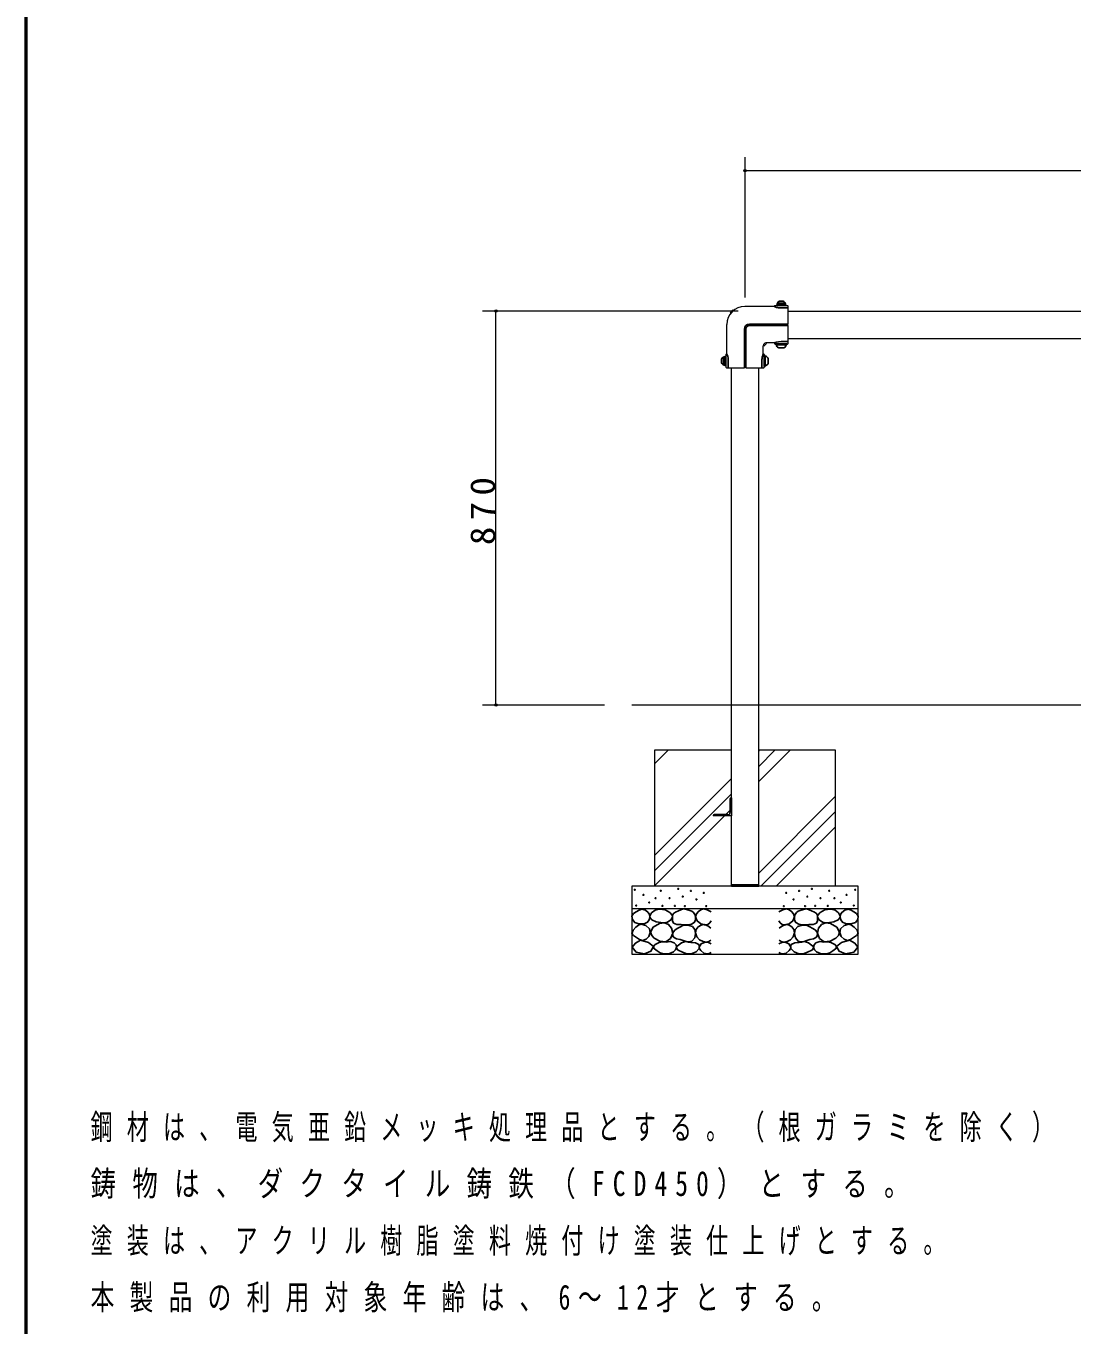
# Model space of a CAD drawing. Units: millimetres at full size; details may follow other scales. Extents: x -11724 to 0, y -1438 to 8010.
# Drawn here: x -11550 to -9240, y 1261 to 4129 of the extents above; entities that cross this region are included whole.
import ezdxf

# ---------------------------------------------------------------- set-up
doc = ezdxf.new("R2010")
doc.units = ezdxf.units.MM
for name, color, linetype, lineweight in [('A3図枠', 7, 'Continuous', 25), ('線', 2, 'Continuous', 25), ('補助', 2, 'Continuous', 25)]:
    doc.layers.add(name, color=color, linetype=linetype, lineweight=lineweight)
doc.styles.add('ＭＳ ゴシック', font='')
doc.styles.get('ＭＳ ゴシック').set_extended_font_data('MS Gothic')

# ---------------------------------------------------------------- blocks, each defined once
blk = doc.blocks.new('dimension_origin')
at = {"color": 0, "linetype": 'Continuous', "lineweight": -2}
blk.add_circle((0, 0), 1.25, dxfattribs=at)

msp = doc.modelspace()

# ---------------------------------------------------------------- linework, layer by layer
at = {"layer": 'A3図枠', "lineweight": 50}
msp.add_line((-11550, 8010), (-11550, 0), dxfattribs=at)
at = {"layer": '線', "color": 7, "lineweight": 13}
for p, q in [((-9994.787, 3496.34), (-9988.777, 3502.35)), ((-9988.777, 3502.35), (-9987.539, 3501.466)), ((-9987.36, 3501.287), (-9987.539, 3501.466)), ((-9897.187, 3510), (-9962.437, 3510)), ((-9897.187, 3510), (-9897.187, 3511)), ((-9896.187, 3512), (-9868.187, 3512)), ((-9867.187, 3471.25), (-9867.187, 3511)), ((-9867.187, 3500), (-5057.187, 3500)), ((-9994.787, 3496.34), (-9993.903, 3495.102)), ((-9993.724, 3494.923), (-9993.903, 3495.102)), ((-10002.437, 3404.75), (-10002.437, 3470)), ((-9867.187, 3428.5), (-9867.187, 3468.25)), ((-9921.937, 3404.75), (-9921.937, 3423.5)), ((-9920.699, 3422.252), (-9921.937, 3423.136)), ((-9920.699, 3422.252), (-9914.689, 3428.263)), ((-9897.187, 3429.5), (-9915.937, 3429.5)), ((-9914.689, 3428.263), (-9915.573, 3429.5)), ((-9897.187, 3429.5), (-9897.187, 3428.5)), ((-9896.187, 3427.5), (-9868.187, 3427.5)), ((-9867.187, 3439.5), (-7492.437, 3439.5)), ((-10004.437, 3403.75), (-10004.437, 3375.75)), ((-10002.437, 3404.75), (-10003.437, 3404.75)), ((-9921.937, 3404.75), (-9920.937, 3404.75)), ((-9919.937, 3403.75), (-9919.937, 3375.75)), ((-10003.437, 3374.75), (-9963.687, 3374.75)), ((-9992.437, 2230), (-9992.437, 3374.75)), ((-9960.687, 3374.75), (-9920.937, 3374.75)), ((-9931.937, 2230), (-9931.937, 3374.75)), ((-4462.187, 2630), (-10212.187, 2630)), ((-10162.187, 2530), (-10162.187, 2230)), ((-9992.437, 2530), (-10162.187, 2530)), ((-9762.187, 2530), (-9931.937, 2530)), ((-9762.187, 2230), (-9762.187, 2530)), ((-9995.437, 2423), (-9995.437, 2392.5)), ((-9992.437, 2425), (-9993.437, 2425)), ((-9992.437, 2425), (-9992.437, 2385)), ((-10032.437, 2386), (-10032.437, 2385)), ((-9992.437, 2385), (-10032.437, 2385)), ((-9999.937, 2388), (-10030.437, 2388)), ((-10212.187, 2230), (-10212.187, 2180)), ((-9712.187, 2230), (-10212.187, 2230)), ((-9992.437, 2230), (-9931.937, 2230)), ((-9712.187, 2180), (-9712.187, 2230)), ((-10212.187, 2180), (-10212.187, 2080)), ((-9712.187, 2180), (-10212.187, 2180)), ((-9712.187, 2080), (-9712.187, 2180)), ((-10212.187, 2080), (-9712.187, 2080))]:
    msp.add_line(p, q, dxfattribs=at)
at = {"layer": '線'}
for p, q in [((-9892.187, 3512), (-9892.187, 3514)), ((-9892.187, 3514), (-9872.187, 3514)), ((-9892.187, 3512), (-9872.187, 3512)), ((-9891.387, 3516.5), (-9872.987, 3516.5)), ((-9891.387, 3514), (-9891.387, 3516.5)), ((-9891.387, 3514), (-9872.987, 3514)), ((-9890.837, 3516.5), (-9890.837, 3517.5)), ((-9873.537, 3517.5), (-9890.837, 3517.5)), ((-9873.537, 3516.5), (-9890.837, 3516.5)), ((-9878.187, 3521.85), (-9886.187, 3521.85)), ((-9882.318, 3516.5), (-9882.988, 3514)), ((-9882.187, 3507.12), (-9867.187, 3507.12)), ((-9881.386, 3516.5), (-9882.056, 3514)), ((-9873.537, 3516.5), (-9873.537, 3517.5)), ((-9872.987, 3514), (-9872.987, 3516.5)), ((-9872.187, 3512), (-9872.187, 3514)), ((-9867.187, 3471.25), (-9952.187, 3471.25)), ((-9963.687, 3374.75), (-9963.687, 3459.75)), ((-9960.687, 3374.75), (-9960.687, 3459.75)), ((-9867.187, 3468.25), (-9952.187, 3468.25)), ((-9894.187, 3425), (-9894.187, 3427.5)), ((-9894.187, 3427.5), (-9870.187, 3427.5)), ((-9870.187, 3425), (-9894.187, 3425)), ((-9891.687, 3425), (-9889.437, 3425)), ((-9889.437, 3425), (-9874.937, 3425)), ((-9887.687, 3418.4), (-9876.687, 3418.4)), ((-9882.187, 3432.38), (-9867.187, 3432.38)), ((-9872.687, 3425), (-9874.937, 3425)), ((-9870.187, 3425), (-9870.187, 3427.5)), ((-10014.287, 3393.75), (-10014.287, 3385.75)), ((-10008.937, 3398.4), (-10009.937, 3398.4)), ((-10009.937, 3398.4), (-10009.937, 3381.1)), ((-10008.937, 3398.95), (-10008.937, 3380.55)), ((-10006.437, 3398.95), (-10008.937, 3398.95)), ((-10008.937, 3398.4), (-10008.937, 3381.1)), ((-10008.937, 3389.881), (-10006.437, 3390.551)), ((-10008.937, 3388.949), (-10006.437, 3389.619)), ((-10004.437, 3399.75), (-10006.437, 3399.75)), ((-10006.437, 3379.75), (-10006.437, 3399.75)), ((-10006.437, 3398.95), (-10006.437, 3380.55)), ((-10004.437, 3379.75), (-10004.437, 3399.75)), ((-9999.557, 3389.75), (-9999.557, 3374.75)), ((-9924.817, 3389.75), (-9924.817, 3374.75)), ((-9917.437, 3401.75), (-9919.937, 3401.75)), ((-9919.937, 3377.75), (-9919.937, 3401.75)), ((-9917.437, 3401.75), (-9917.437, 3377.75)), ((-9917.437, 3399.25), (-9917.437, 3397)), ((-9917.437, 3382.5), (-9917.437, 3397)), ((-9910.837, 3384.25), (-9910.837, 3395.25)), ((-10008.937, 3381.1), (-10009.937, 3381.1)), ((-10006.437, 3380.55), (-10008.937, 3380.55)), ((-10004.437, 3379.75), (-10006.437, 3379.75)), ((-9917.437, 3377.75), (-9919.937, 3377.75)), ((-9917.437, 3380.25), (-9917.437, 3382.5)), ((-9992.437, 2233), (-9931.937, 2233))]:
    msp.add_line(p, q, dxfattribs=at)
at = {"layer": '線', "color": 7, "lineweight": 13}
for centre, radius, start, end in [((-9962.437, 3470), 40, 90, 180), ((-9896.187, 3511), 1, 90, 180), ((-9868.187, 3511), 1, 360, 90), ((-9915.937, 3423.5), 6, 90, 180), ((-9896.187, 3428.5), 1, 180, 270), ((-9868.187, 3428.5), 1, 270, 0), ((-10003.437, 3403.75), 1, 90, 180), ((-9920.937, 3403.75), 1, 0, 90), ((-10003.437, 3375.75), 1, 180, 270), ((-9920.937, 3375.75), 1, 270, 0), ((-9993.437, 2423), 2, 90, 180), ((-10030.437, 2386), 2, 90, 180), ((-9999.937, 2392.5), 4.5, 270, 0)]:
    msp.add_arc(centre, radius, start, end, dxfattribs=at)
at = {"layer": '線'}
for centre, radius, start, end in [((-9882.187, 3512.914), 9.791, 114.11411, 152.06758), ((-9882.187, 3512.914), 9.791, 27.93242, 65.88589), ((-9952.187, 3459.75), 11.5, 90, 180), ((-9952.187, 3459.75), 8.5, 90, 180), ((-9891.687, 3424), 1, 90, 202.30281), ((-9883.36, 3427.416), 10, 202.30281, 244.36275), ((-9881.014, 3427.416), 10, 295.63725, 337.69719), ((-9872.687, 3424), 1, 337.69719, 90), ((-10005.351, 3389.75), 9.791, 117.93242, 155.88589), ((-10005.351, 3389.75), 9.791, 204.11411, 242.06758), ((-9916.437, 3399.25), 1, 67.69719, 180), ((-9919.852, 3390.923), 10, 25.63725, 67.69719), ((-9916.437, 3380.25), 1, 180, 292.30281), ((-9919.852, 3388.577), 10, 292.30281, 334.36275)]:
    msp.add_arc(centre, radius, start, end, dxfattribs=at)
for centre, major_axis, start_param, end_param in [((-9882.187, 3510), (15, 0), 3.14159265, 4.71238898), ((-9882.187, 3429.5), (15, 0), 1.57079633, 3.14159265), ((-10002.437, 3389.75), (0, -15), 1.57079633, 3.14159265), ((-9921.937, 3389.75), (0, -15), 3.14159265, 4.71238898)]:
    msp.add_ellipse(centre, major_axis=major_axis, ratio=0.192013, start_param=start_param, end_param=end_param, dxfattribs=at)
at = {"layer": '補助', "lineweight": 13}
for p, q in [((-9962.187, 3529.75), (-9962.187, 3840)), ((-9962.187, 3810), (-4962.187, 3810)), ((-9977.187, 3500), (-10542.187, 3500)), ((-10512.187, 2630), (-10512.187, 3500)), ((-10272.187, 2630), (-10542.187, 2630)), ((-10162.187, 2499.974), (-10132.161, 2530)), ((-9931.937, 2460.817), (-9862.753, 2530)), ((-9931.937, 2494.493), (-9896.429, 2530)), ((-9931.937, 2528.169), (-9930.105, 2530)), ((-10162.187, 2297.919), (-9992.437, 2467.669)), ((-10162.187, 2264.243), (-9992.437, 2433.993)), ((-9931.937, 2258.761), (-9762.187, 2428.511)), ((-10162.187, 2230.567), (-10007.753, 2385)), ((-10004.753, 2388), (-9995.437, 2397.317)), ((-9927.022, 2230), (-9762.187, 2394.835)), ((-9893.346, 2230), (-9762.187, 2361.159))]:
    msp.add_line(p, q, dxfattribs=at)
at = {"layer": '補助'}
for points in [[(-10189.738, 2179.402), (-10196.2, 2176.862), (-10202.412, 2173.382), (-10208.27, 2169.344), (-10211.918, 2163.877), (-10210.905, 2156.294), (-10205.897, 2149.935), (-10199.032, 2147.345), (-10191.322, 2147.084), (-10183.71, 2147.688), (-10177.381, 2150.252), (-10173.629, 2155.538), (-10172.312, 2161.976), (-10173.16, 2167.181), (-10176.114, 2172.115), (-10182.274, 2176.942)], [(-10150.314, 2179.493), (-10155.219, 2178.876), (-10160.856, 2176.79), (-10168.827, 2171.002), (-10172.478, 2164.086), (-10171.604, 2160.124), (-10167.883, 2155.707), (-10158.392, 2150.934), (-10148.422, 2149.49), (-10141.072, 2149.318), (-10133.556, 2150.842), (-10125.957, 2155.456), (-10122.204, 2161.653), (-10123.173, 2166.306), (-10127.88, 2171.654), (-10138.548, 2177.861)], [(-10098.495, 2179.699), (-10103.756, 2177.47), (-10109.235, 2175.224), (-10115.39, 2172.997), (-10120.154, 2169.854), (-10122.052, 2165.463), (-10122.481, 2159.83), (-10122.185, 2153.701), (-10119.796, 2148.553), (-10112.43, 2145.683), (-10103.328, 2145.331), (-10096.044, 2144.746), (-10088.829, 2144.436), (-10080.72, 2145.815), (-10074.33, 2149.627), (-10071.63, 2155.292), (-10071.287, 2161.799), (-10072.875, 2167.512), (-10075.941, 2172.002), (-10079.343, 2174.489), (-10083.996, 2176.477), (-10091.172, 2178.656)], [(-9825.879, 2179.699), (-9820.618, 2177.47), (-9815.139, 2175.224), (-9808.984, 2172.997), (-9804.22, 2169.854), (-9802.322, 2165.463), (-9801.893, 2159.83), (-9802.189, 2153.701), (-9804.578, 2148.553), (-9811.944, 2145.683), (-9821.046, 2145.331), (-9828.33, 2144.746), (-9835.545, 2144.436), (-9843.654, 2145.815), (-9850.044, 2149.627), (-9852.743, 2155.292), (-9853.087, 2161.799), (-9851.499, 2167.512), (-9848.433, 2172.002), (-9845.031, 2174.489), (-9840.378, 2176.477), (-9833.202, 2178.656)], [(-9774.06, 2179.493), (-9769.155, 2178.876), (-9763.518, 2176.79), (-9755.547, 2171.002), (-9751.895, 2164.086), (-9752.77, 2160.124), (-9756.49, 2155.707), (-9765.981, 2150.934), (-9775.952, 2149.49), (-9783.302, 2149.318), (-9790.818, 2150.842), (-9798.416, 2155.456), (-9802.17, 2161.653), (-9801.201, 2166.306), (-9796.494, 2171.654), (-9785.826, 2177.861)], [(-9734.635, 2179.402), (-9728.173, 2176.862), (-9721.961, 2173.382), (-9716.103, 2169.344), (-9712.456, 2163.877), (-9713.468, 2156.294), (-9718.476, 2149.935), (-9725.342, 2147.345), (-9733.051, 2147.084), (-9740.664, 2147.688), (-9746.993, 2150.252), (-9750.745, 2155.538), (-9752.062, 2161.976), (-9751.214, 2167.181), (-9748.26, 2172.115), (-9742.1, 2176.942)], [(-10192.273, 2146.45), (-10197.602, 2143.657), (-10203.046, 2139.479), (-10209.495, 2132.659), (-10211.918, 2125.855), (-10208.29, 2121.027), (-10201.779, 2116.666), (-10195.141, 2112.379), (-10188.471, 2110.329), (-10180.827, 2112.776), (-10174.53, 2119.201), (-10171.423, 2127.478), (-10172.945, 2135.994), (-10181.103, 2143.245)], [(-10163.018, 2115.163), (-10150.429, 2108.307), (-10137.07, 2107.324), (-10126.786, 2114.778), (-10121.933, 2126.515), (-10124.214, 2137.293), (-10131.123, 2145.436), (-10139.948, 2148.869), (-10151.125, 2147.598), (-10164.879, 2139.543), (-10170.857, 2128.678), (-10168.221, 2121.484)], [(-10099.499, 2143.084), (-10104.992, 2140.291), (-10110.581, 2137.138), (-10116.775, 2133.53), (-10121.122, 2128.759), (-10122.112, 2123.231), (-10120.041, 2117.677), (-10113.323, 2113.918), (-10105.175, 2112.271), (-10098.758, 2110.108), (-10092.471, 2107.946), (-10086.101, 2106.919), (-10079.497, 2108.487), (-10073.319, 2115.719), (-10071.388, 2125.786), (-10073.096, 2134.29), (-10078.416, 2140.922), (-10088.488, 2144.208)], [(-9824.875, 2143.084), (-9819.381, 2140.291), (-9813.793, 2137.138), (-9807.599, 2133.53), (-9803.251, 2128.759), (-9802.261, 2123.231), (-9804.333, 2117.677), (-9811.051, 2113.918), (-9819.199, 2112.271), (-9825.616, 2110.108), (-9831.903, 2107.946), (-9838.273, 2106.919), (-9844.877, 2108.487), (-9851.055, 2115.719), (-9852.985, 2125.786), (-9851.277, 2134.29), (-9845.958, 2140.922), (-9835.886, 2144.208)], [(-9761.356, 2115.163), (-9773.945, 2108.307), (-9787.304, 2107.324), (-9797.588, 2114.778), (-9802.44, 2126.515), (-9800.16, 2137.293), (-9793.25, 2145.436), (-9784.426, 2148.869), (-9773.249, 2147.598), (-9759.494, 2139.543), (-9753.517, 2128.678), (-9756.153, 2121.484)], [(-9732.101, 2146.45), (-9726.772, 2143.657), (-9721.328, 2139.479), (-9714.879, 2132.659), (-9712.456, 2125.855), (-9716.084, 2121.027), (-9722.595, 2116.666), (-9729.233, 2112.379), (-9735.903, 2110.329), (-9743.547, 2112.776), (-9749.844, 2119.201), (-9752.951, 2127.478), (-9751.428, 2135.994), (-9743.271, 2143.245)], [(-10193.092, 2110.517), (-10204.412, 2104.498), (-10211.223, 2095.683), (-10202.736, 2084.413), (-10184.301, 2080.299), (-10169.947, 2086.41), (-10164.522, 2096.782), (-10175.304, 2105.89)], [(-10135.989, 2106.373), (-10143.523, 2106.999), (-10151.666, 2105.562), (-10160.593, 2101.504), (-10164.91, 2096.102), (-10162.223, 2091.419), (-10156.261, 2086.912), (-10149.782, 2083.069), (-10142.476, 2080.695), (-10130.627, 2080.928), (-10120.312, 2085.02), (-10115.608, 2089.827), (-10113.554, 2095.561), (-10114.614, 2100.709), (-10118.69, 2105.292), (-10127.088, 2107.832)], [(-10093.682, 2108.205), (-10102.15, 2104.61), (-10109.089, 2099.826), (-10112.113, 2097.311), (-10113.954, 2093.88), (-10109.989, 2088.391), (-10100.169, 2084.149), (-10090.43, 2080.924), (-10081.249, 2080.365), (-10070.406, 2084.869), (-10063.679, 2092.528), (-10062.872, 2096.519), (-10064.22, 2100.908), (-10071.861, 2104.685), (-10081.519, 2105.502), (-10087.749, 2106.747)], [(-9830.692, 2108.205), (-9822.223, 2104.61), (-9815.285, 2099.826), (-9812.261, 2097.311), (-9810.42, 2093.88), (-9814.385, 2088.391), (-9824.205, 2084.149), (-9833.944, 2080.924), (-9843.125, 2080.365), (-9853.968, 2084.869), (-9860.694, 2092.528), (-9861.502, 2096.519), (-9860.154, 2100.908), (-9852.512, 2104.685), (-9842.855, 2105.502), (-9836.625, 2106.747)], [(-9788.385, 2106.373), (-9780.85, 2106.999), (-9772.708, 2105.562), (-9763.78, 2101.504), (-9759.464, 2096.102), (-9762.15, 2091.419), (-9768.113, 2086.912), (-9774.592, 2083.069), (-9781.898, 2080.695), (-9793.747, 2080.928), (-9804.062, 2085.02), (-9808.765, 2089.827), (-9810.82, 2095.561), (-9809.76, 2100.709), (-9805.684, 2105.292), (-9797.286, 2107.832)], [(-9731.282, 2110.517), (-9719.962, 2104.498), (-9713.151, 2095.683), (-9721.637, 2084.413), (-9740.073, 2080.299), (-9754.426, 2086.41), (-9759.852, 2096.782), (-9749.07, 2105.89)]]:
    msp.add_lwpolyline(points, close=True, dxfattribs=at)
for points in [[(-10037.187, 2173.299), (-10045.614, 2178.154), (-10054.297, 2179.636), (-10059.917, 2177.948), (-10065.07, 2174.249), (-10069.541, 2168.941), (-10071.407, 2162.209), (-10067.739, 2153.439), (-10059.683, 2147), (-10051.384, 2144.621), (-10044.158, 2145.733), (-10040.108, 2149.109), (-10037.187, 2153.654)], [(-9887.187, 2173.299), (-9878.76, 2178.154), (-9870.077, 2179.636), (-9864.457, 2177.948), (-9859.304, 2174.249), (-9854.832, 2168.941), (-9852.967, 2162.209), (-9856.635, 2153.439), (-9864.691, 2147), (-9872.99, 2144.621), (-9880.216, 2145.733), (-9884.266, 2149.109), (-9887.187, 2153.654)], [(-10037.504, 2137.178), (-10044.644, 2142.64), (-10052.713, 2145.099), (-10059.418, 2143.875), (-10065.386, 2140.03), (-10069.779, 2134.249), (-10071.407, 2127.039), (-10068.742, 2118.431), (-10062.535, 2111.513), (-10054.896, 2107.642), (-10047.326, 2106.761), (-10042.172, 2108.2), (-10037.504, 2110.88)], [(-9886.87, 2137.178), (-9879.73, 2142.64), (-9871.661, 2145.099), (-9864.956, 2143.875), (-9858.987, 2140.03), (-9854.595, 2134.249), (-9852.967, 2127.039), (-9855.631, 2118.431), (-9861.839, 2111.513), (-9869.478, 2107.642), (-9877.048, 2106.761), (-9882.202, 2108.2), (-9886.87, 2110.88)], [(-10037.187, 2102.642), (-10043.205, 2105.96), (-10050.495, 2106.761), (-10059.211, 2102.427), (-10063.485, 2095.671), (-10062.873, 2092.001), (-10060, 2087.75), (-10052.838, 2082.278), (-10045.425, 2080.462), (-10041.129, 2081.514), (-10037.187, 2083.631)], [(-9887.187, 2102.642), (-9881.168, 2105.96), (-9873.879, 2106.761), (-9865.163, 2102.427), (-9860.888, 2095.671), (-9861.501, 2092.001), (-9864.374, 2087.75), (-9871.536, 2082.278), (-9878.949, 2080.462), (-9883.245, 2081.514), (-9887.187, 2083.631)]]:
    msp.add_lwpolyline(points, dxfattribs=at)
for centre in [(-10205.581, 2222.177), (-10186.57, 2210.77), (-10148.231, 2219.959), (-10109.77, 2224.091), (-10081.659, 2219.496), (-10053.278, 2215.172), (-9871.095, 2215.172), (-9842.714, 2219.496), (-9814.604, 2224.091), (-9776.143, 2219.959), (-9737.804, 2210.77), (-9718.793, 2222.177), (-10202.412, 2187.323), (-10173.579, 2193.977), (-10159.638, 2203.483), (-10144.746, 2186.373), (-10128.691, 2203.549), (-10117.068, 2186.521), (-10099.769, 2207.063), (-10094.904, 2185.98), (-10069.496, 2200.846), (-10047.873, 2185.98), (-9876.501, 2185.98), (-9854.878, 2200.846), (-9829.47, 2185.98), (-9824.605, 2207.063), (-9807.306, 2186.521), (-9795.683, 2203.549), (-9779.628, 2186.373), (-9764.736, 2203.483), (-9750.795, 2193.977), (-9721.961, 2187.323)]:
    msp.add_circle(centre, 1, dxfattribs=at)

# ---------------------------------------------------------------- block references
at = {"layer": '補助', "lineweight": 13, "xscale": 2, "yscale": 2}
msp.add_blockref('dimension_origin', (-9962.187, 3810), dxfattribs=at)
for p, rotation in [((-10512.187, 3500), 270), ((-10512.187, 2630), 90)]:
    msp.add_blockref('dimension_origin', p, dxfattribs=dict(at, rotation=rotation))

# ---------------------------------------------------------------- texts
at = {"layer": '補助', "insert": (-10513.187, 3065), "char_height": 54.99, "attachment_point": 8, "rotation": 90, "style": 'ＭＳ ゴシック'}
msp.add_mtext('\\T1.33;\\W1.1;870', dxfattribs=at)
at = {"layer": '補助', "char_height": 54.99, "attachment_point": 7, "style": 'ＭＳ ゴシック'}
for s, insert in [('\\T1.64;\\W0.65;鋼材は、電気亜鉛メッキ処理品とする。（根ガラミを除く）', (-11407.343, 1663.77)), ('\\T1.64;\\W0.75;鋳物は、ダクタイル鋳鉄（FCD450）とする。', (-11407.343, 1538.77)), ('\\T1.64;\\W0.65;塗装は、アクリル樹脂塗料焼付け塗装仕上げとする。', (-11407.343, 1413.77)), ('\\T1.64;\\W0.7;本製品の利用対象年齢は、6～12才とする。', (-11407.343, 1288.77))]:
    msp.add_mtext(s, dxfattribs=dict(at, insert=insert))

doc.saveas('drawing.dxf')
